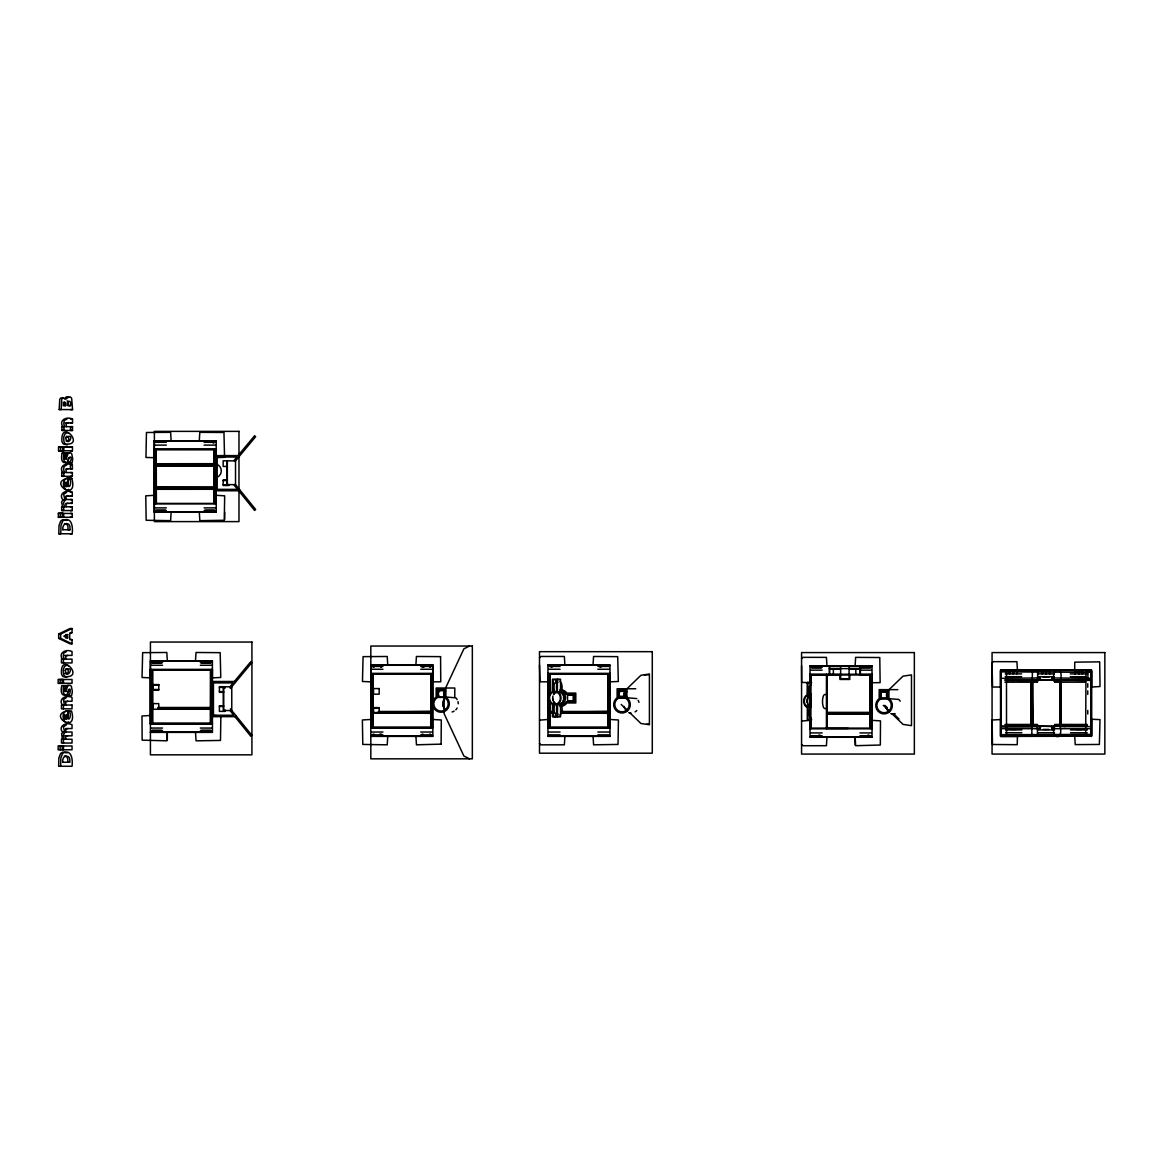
<?xml version="1.0" encoding="UTF-8"?>
<svg xmlns="http://www.w3.org/2000/svg" width="1163" height="1163" viewBox="0 0 1163 1163"><rect width="100%" height="100%" fill="white"/><g stroke="black" fill="none" stroke-linecap="round" stroke-linejoin="round"><path stroke-width="1.5" d="M199.28 440.762L199.818 432.331L223.965 432.491L224.561 457.321L216.202 457.684L216.202 440.762L154.199 440.762L154.214 457.684L145.957 457.466L146.451 432.491L170.612 432.331L171.121 440.762M195.529 732.385L196.053 740.831L220.49 740.438L220.868 716.001L213.992 715.478M195.486 660.933L196.024 652.487L220.17 652.661L220.766 677.491L212.407 677.84L212.407 660.933L150.42 660.933L150.42 677.84L142.046 677.491L142.656 652.661L166.818 652.487L167.327 660.933M199.324 512.229L199.832 520.661L224.285 520.268L224.663 495.831L216.231 495.307M224.692 519.279L224.692 512.229M440.573 656.644L440.762 681.809L432.825 681.838L432.825 664.916L370.823 664.916L370.823 681.838L362.463 681.489L363.074 656.644L387.221 656.484L387.744 664.916M415.932 736.383L416.456 744.814L441.126 744.131M415.903 664.916L416.427 656.484L440.573 656.644M432.825 664.916L432.825 673.377L370.634 673.377M539.501 664.916L540.025 681.809L547.962 681.838L547.962 664.916L609.964 664.916L609.964 681.838L618.323 681.489L617.713 656.644L593.566 656.484L593.043 664.916M593.072 736.383L593.595 744.814L618.033 744.436L618.425 719.984L609.979 719.461M801.569 665.803L801.67 682.376L811.57 682.826M810.03 682.725L810.03 665.803L872.032 665.803L810.03 665.803M855.139 745.032L855.139 737.269L855.663 745.701L880.333 745.032L880.493 720.871L872.046 720.348M855.11 665.803L855.634 657.371L879.78 657.531L880.129 682.637L872.032 682.725L872.032 665.803M1000.805 735.786L1000.892 670.15L1091.127 670.193L1090.763 672.301L1000.892 671.88M1009.44 671.225L1009.44 673.871L1009.6 671.225M1009.731 673.871L1009.731 671.225M1013.147 673.871L1013.147 671.225M1013.482 673.871L1013.482 671.225M1027.205 680.428L1028.412 680.428M1004.89 682.187L1037.251 682.187L1037.541 680.079L1032.032 679.992L1032.54 726.221L1032.264 680.413L1031.261 726.235L1031.247 680.413L1031.901 735.394L1037.541 735.394L1037.265 724.447L1004.919 724.447M1031.537 726.235L1032.235 680.079M1036.262 680.399L1035.492 680.079M1037.265 680.079L1085.937 680.457M1037.6 681.838L1037.687 671.24L1032.395 670.877L1031.872 726.235L1031.726 680.413M1040.42 678.305L1040.565 680.428L1040.071 677.956L1000.95 678.305M1042.31 673.886L1042.368 671.24M1042.513 673.886L1042.513 671.24M1045.915 673.886L1045.93 671.24M1046.264 673.886L1046.264 671.24M1049.608 673.886L1049.68 671.24M1049.753 673.886L1049.753 671.24M1051.294 680.428L1052.05 677.956L1091.17 678.32L1091.17 680.413L1051.192 680.079M1051.614 680.05L1051.701 678.32M1087.245 724.447L1054.899 724.447C1049.026 737.851 1063.869 742.561 1060.104 726.25M1054.521 681.838L1054.521 680.079C1069.8 682.012 1050.16 677.04 1054.87 682.187L1085.428 682.187M1085.937 680.384L1054.521 680.442C1049.898 666.85 1064.988 666.762 1060.162 680.428M1059.755 726.599L1059.813 680.079L1060.452 726.235L1006.213 726.192M1059.886 726.235L1060.031 680.413L1060.772 726.235L1060.438 680.079L1059.813 726.235L1059.886 680.064M1060.452 726.235L1060.874 680.413L1060.205 726.235L1060.031 680.413M1074.932 673.9L1074.932 671.269M1075.208 673.9L1075.208 671.269M1078.624 673.915L1078.624 671.269M1078.959 673.915L1078.959 671.269M1082.172 673.915L1082.317 671.269L1077.447 671.269M1082.462 673.915L1082.462 671.269M1091.257 736.484L1090.894 734.391L1001.023 734.696L1001.023 736.441L1091.635 736.179L1091.635 719.257L1099.994 719.606L1099.384 744.451L1075.237 744.611L1074.714 736.179M1091.33 670.862L1091.287 735.714L1091.272 670.935M58.339 517.302L58.354 513.305L62.439 513.319L62.424 517.317L58.339 517.302L63.645 517.215L63.66 513.435L58.354 513.305M58.557 450.837L58.557 446.839L62.642 446.854L62.628 450.851L58.557 450.837L62.628 450.851M58.804 533.73L60.796 533.73L60.97 525.574L62.569 521.387A7.487 5.292 90 0 1 64.997 519.628C72.557 518.044 72.891 528.947 72.164 533.802L58.804 533.73L58.979 525.574L60.578 521.387A7.487 5.292 -90 0 1 63.006 519.628L67.381 520.399M59.197 409.536L61.188 409.536L61.712 399.461A3.096 2.181 -90 0 1 63.195 397.862C67.309 400.944 65.68 397.455 69.911 396.845A4.303 3.038 -90 0 1 71.67 398.415L72.557 409.609L59.197 409.536L59.72 399.461A3.096 2.181 -90 0 1 61.203 397.862L63.354 398.357M60.331 517.302L60.345 513.305M60.549 450.837L60.563 446.839M65.695 506.777L72.251 506.806L72.237 510.586L61.668 510.528L61.683 506.748L64.619 506.763L63.456 503.157L64.954 499.93L63.674 494.377L66.713 492.254M65.811 472.541L72.368 472.571L72.353 476.35L61.784 476.292L61.784 472.512L64.735 472.527L63.631 469.779L64.038 466.465L66.8 464.953M65.957 426.661L72.513 426.69L72.499 430.47L61.93 430.412L61.93 426.632L64.881 426.647L63.776 423.899L64.183 420.584L66.945 419.073M62.933 529.703C62.017 526.461 64.794 521.896 68.399 524.077A4.012 2.835 -90 0 1 69.911 526.461L70.056 529.674L68.05 529.746L67.919 526.461A4.012 2.835 -90 0 0 66.407 524.077L64.503 523.554M63.863 446.97L63.849 450.75L61.857 450.75L72.426 450.808L72.44 447.028L61.872 446.97L72.44 447.028M64.11 454.021L64.401 453.105M66.931 486.556L65.201 484.142L66.945 481.991L66.931 486.556L64.924 486.556L64.939 481.991L64.198 482.136M65.695 405.553L65.521 402.732L64.43 401.86L63.282 405.538L65.695 405.553L63.703 405.553L63.34 402.311M69.954 463.005L71.946 463.005A10.656 7.53 -90 0 0 72.644 458.498L71.815 454.137A3.649 2.588 -90 0 0 70.332 452.698L68.21 453.25L66.146 459.065L65.433 457.103L66.393 453.105L62.221 453.09C61.305 456.027 60.68 463.208 65.317 462.729L66.029 462.205M71.946 463.005L67.687 462.99L68.777 457.713M67.076 490.234C60.229 487.617 63.543 474.242 71.859 478.516C78.532 503.477 46.709 481.526 68.559 478.269C66.495 493.185 72.92 484.608 69.649 478.502M64.227 453.09C63.296 456.027 62.686 463.208 67.323 462.729C70.332 450.488 73.981 461.391 67.687 462.99M70.056 529.746L62.715 529.717M70.492 405.582C72.368 399.679 65.739 399.97 67.643 405.567L70.492 405.582C66.509 407.094 70.056 401.293 67.061 400.886M70.231 517.273L72.222 517.273L72.237 513.479L61.654 513.435M70.274 503.346L72.266 503.346L72.28 499.552L65.724 499.523M70.289 496.092L72.295 496.092L72.295 492.283C66.436 489.012 57.874 493.766 62.962 499.93L64.954 499.93M72.382 464.982L70.391 464.982L70.376 468.791L72.382 468.791L72.382 464.982C66.64 461.885 58.223 466.247 62.744 472.527L61.784 472.512M70.521 422.91L72.528 422.91L72.528 419.102C66.785 416.005 58.368 420.366 62.889 426.647L61.93 426.632M1032.104 726.235L1032.322 680.413L1032.424 726.221M1031.261 726.235L1031.247 680.413L1031.421 726.235L1031.959 680.079L1037.672 680.05M443.801 692.683L444.222 696.23M624.226 693.424L624.226 694.893M880.74 694.311L880.74 695.779M1006.184 680.428L1038.007 680.428L1006.184 680.442M1054.143 726.206L1054.536 724.796M1040.449 728.329L1040.507 726.221L1000.965 726.235L1001.314 728.678L1040.085 728.678L1040.507 726.221L1055.263 726.584M624.269 692.741L624.662 696.971M880.856 694.5L881.176 692.218L887.267 692.218M886.41 694.5L886.729 692.218M443.917 691.418L444.135 695.459M443.932 692.348L444.222 690.589M624.371 693.104L624.662 691.331M167.327 740.148L167.327 732.385L166.803 740.831L142.148 740.148L141.988 716.001L150.42 715.478M539.501 657.865L540.911 656.455L564.36 656.484L564.884 664.916M539.501 720.173L547.962 719.461M801.569 658.752L802.979 657.342L826.428 657.371L826.951 665.803M801.569 721.06L810.03 720.348M992.097 720.028L992.475 744.48L1017.232 744.698L1017.436 736.441L1000.514 736.426L1000.529 719.519L992.097 720.028M1033.66 680.399L1034.401 680.428M64.561 690.066L65.826 685.748L67.948 685.181A3.649 2.588 -90 0 1 68.501 685.472M1019.544 680.428L1015.314 680.064M1023.425 680.428L1020.634 680.428M1025.984 680.428L1026.784 680.079M63.82 685.603C62.918 688.54 62.322 695.736 66.96 695.241C68.995 688.656 71.67 687.522 69.315 695.474M1010.996 680.064L1010.124 680.064M1012.813 680.428L1014.805 680.064M1023.92 680.428L1024.894 680.428M65.666 694.704L64.954 695.241C60.331 695.736 60.927 688.54 61.828 685.603L66 685.603L65.055 689.615L65.768 691.578L67.817 685.748L69.94 685.181A3.649 2.588 -90 0 1 71.423 686.621L72.266 690.967A10.656 7.53 -90 0 1 71.583 695.474C65.491 699.268 67.483 688.176 70.027 689.078M1037.672 680.093L1032.032 680.399L1031.901 726.235M67.89 717.905L67.963 712.89M441.111 744.131L441.286 719.984L432.854 719.461M63.718 686.533L64.009 685.603M444.891 689.528L463.877 648.852L469.518 646.047M64.706 398.647L66.087 396.932L67.919 396.845A4.303 3.038 -90 0 1 68.617 397.179M67.905 485.858L67.963 479.549M370.823 719.461L362.391 719.984L362.783 744.436L387.221 744.814L387.744 736.383M234.112 460.374L236.918 457.015L217.19 457.015L217.19 489.361L237.543 489.361L234.112 485.131M215.78 455.605L238.081 455.605L254.639 435.703L255.642 436.707L235.246 461.217M236.031 715.768L234.926 716.655L212.029 716.655L212.029 681.489L234.33 681.489L250.888 661.602L251.891 662.59L230.361 688.452L230.361 686.257L233.152 682.899L213.44 682.899L213.44 715.245L233.792 715.245L230.361 711.015M1088.103 670.862L1087.754 680.122M626.159 689.557L640.958 675.281L649.419 674.017L649.419 724.767L640.958 723.502L629.852 712.788M888.227 690.444L903.026 676.168L911.487 674.903L911.487 725.654L903.026 724.389L891.919 713.689M66.451 724.767L63.413 726.904L64.706 732.443L62.715 732.443L61.595 733.722L62.409 739.275M64.706 732.443L63.209 735.685L64.401 739.275L61.465 739.275L61.465 743.055L72.033 743.055L72.033 739.275L65.477 739.275M62.962 499.93L61.552 502.111L62.628 506.763L61.683 506.748M886.729 692.93L886.729 697.858M215.78 490.771L238.677 490.771L239.782 489.885M67.701 722.397L68.457 721.816M67.977 489.899L68.748 489.332M58.659 633.966L70.042 628.529L72.033 628.529L72.033 632.687L69.707 633.704L69.707 638.749L72.033 639.752L72.033 643.808L70.042 643.808L58.659 638.371L58.659 633.966L60.65 633.966L72.033 628.529M67.643 634.591L63.892 636.219L67.643 637.862L67.643 634.591L65.651 634.591L65.651 637.862L67.643 637.862M446.461 697.393L437.404 697.451A7.327 7.225 -90 0 0 435.485 708.514A7.327 7.225 -90 0 0 446.534 708.514A7.327 7.225 -90 0 0 444.615 697.451L444.484 689.426M625.665 698.149L618.382 698.207A7.327 7.225 -90 0 0 616.463 709.256A7.327 7.225 -90 0 0 627.526 709.256A7.327 7.225 -90 0 0 625.607 698.207L625.461 690.168M887.732 699.036L880.449 699.094A7.327 7.225 -90 0 0 878.53 710.157A7.327 7.225 -90 0 0 889.593 710.157A7.327 7.225 -90 0 0 887.674 699.094L887.529 691.055M556.263 692.145L552.498 692.392A6.309 5.466 -90 0 0 551.931 703.281L555.769 703.659M559.926 703.906L560.537 703.659A6.309 5.466 -90 0 0 561.729 702.743M811.062 707.089L809.884 706.421A6.309 5.466 -90 0 1 810.451 695.518L807.296 695.518A6.309 5.466 -90 0 0 806.729 706.421L811.062 707.089A5.641 2.82 -90 0 0 808.852 712.439A5.641 2.82 -90 0 0 810.945 717.891M557.382 716.844L557.615 704.356A7.051 6.106 -90 0 0 558.356 692.189L557.382 691.622L557.382 679.207M557.382 704.458L560.77 704.356A7.051 6.106 -90 0 0 561.511 692.189L557.382 691.622M66.204 441.111C69.649 441.722 69.664 435.747 66.218 436.329M67.352 710.986L71.554 710.986C78.357 735.816 46.346 714.256 68.254 710.767C66.233 725.697 72.629 717.077 69.344 710.986M644.404 674.918L649.419 674.656M66.756 677.375L63.064 676.561A5.234 3.707 -90 0 1 61.494 673.857C59.88 650.48 85.292 678.32 65.055 676.561A5.234 3.707 -90 0 1 63.485 673.857L63.267 669.815L64.401 666.588L66.742 665.062L68.413 665.876M67.178 444.891L63.485 444.048A5.234 3.707 -90 0 1 61.93 441.329C60.389 417.939 85.699 445.923 65.477 444.048A5.234 3.707 -90 0 1 63.921 441.329L63.703 437.288L64.852 434.075L67.192 432.549L68.879 433.392M67.28 710.767C61.537 711.116 61.886 721.264 66.8 722.746M66.451 651.571L63.674 653.112L63.296 656.426L64.401 659.159L61.465 659.159L61.465 662.939L72.033 662.939L72.033 659.159L65.477 659.159M66.451 697.466L63.427 699.646L64.401 705.04M1036.931 726.584L1040.856 726.206M64.75 655.438L72.033 655.38L72.033 651.571C66.276 648.503 57.874 652.908 62.409 659.159M67.774 655.38L65.564 656.223L65.957 659.159M64.75 701.318L72.033 701.26L72.033 697.466C66.276 694.384 57.874 698.789 62.409 705.04M67.774 701.26L65.564 702.103L65.957 705.04M65.23 422.939L72.528 422.91M68.268 422.881L66.058 423.71L66.422 426.647M68.123 468.762L65.913 469.59L66.276 472.527M64.692 735.859L72.033 735.83L72.033 732.021L63.95 732.021M67.745 735.83L65.564 736.557L65.957 739.275M67.745 728.561L65.564 729.288L65.957 732.021M67.977 503.317L65.797 504.044L66.175 506.763M68.006 496.063L65.826 496.775L66.204 499.509M1006.199 726.264L1038.007 726.206M1054.536 726.279L1087.71 726.206L1054.478 726.192M70.565 409.609L72.557 409.609M70.536 419.102L72.528 419.102M72.513 426.69L70.521 426.69L70.507 430.47L72.499 430.47M61.93 430.412L63.921 430.412L63.936 426.632L64.881 426.647M159.854 440.879L161.613 440.879M208.817 440.879L210.576 440.879M216.202 441.111L154.214 440.762M158.11 441.402L163.343 441.402M207.072 441.402L212.32 441.402M155.13 442.289L166.338 442.289M204.092 442.289L215.3 442.289M213.091 442.987L213.847 442.987M155.13 445.109L166.338 445.109M204.092 445.109L215.3 445.109M216.202 449.223L154.214 449.223L154.199 512.229L216.231 512.229L216.056 449.223M154.214 449.572L216.202 449.572M70.434 450.808L72.426 450.808M64.401 453.396L66.393 453.396M66.611 458.789L64.619 458.789L65.332 455.227L66.218 453.25L68.341 452.698A3.649 2.588 -90 0 1 68.893 453.003M67.687 462.67L69.678 462.67M156.423 463.746L214.021 463.674M156.423 463.863L214.021 463.863M156.423 464.139L214.021 464.11M156.423 464.43L214.021 464.459M156.423 465.389L214.021 465.389M156.423 465.636L214.021 465.752L156.423 465.854M227.381 466.45L223.151 466.45L223.151 460.81L235.522 460.882L235.522 484.622L227.163 484.622L227.163 460.882M70.376 472.571L72.368 472.571M61.784 476.292L63.776 476.292L63.791 472.512L64.735 472.527M70.362 476.35L72.353 476.35M67.658 478.502L71.859 478.516M67.658 478.894L69.649 478.894M227.381 479.854L223.151 479.854L223.151 485.494L228.791 485.494L228.791 484.506M223.151 480.566L227.381 480.566M223.151 484.797L228.791 484.797M156.423 487.093L214.021 487.123M214.021 487.573L156.423 487.573L214.021 487.66M156.423 487.922L214.021 487.835M156.423 488.489L214.021 488.504M156.423 488.576L214.021 488.751L156.423 488.838M156.423 489.201L214.021 489.085M156.423 489.318L214.021 489.289M70.303 492.283L72.295 492.283M154.214 495.307L145.768 495.831L146.16 520.268L170.612 520.661L171.135 512.229M70.289 499.552L72.28 499.552M154.214 503.419L216.202 503.419M154.214 503.768L216.202 503.768M70.26 506.806L72.251 506.806M155.13 507.882L166.338 507.882M204.092 507.882L215.3 507.882M155.929 509.99L165.524 509.99M204.906 509.99L214.486 509.99M61.668 510.528L63.66 510.528L63.674 506.748L64.619 506.763M70.245 510.586L72.237 510.586M155.13 510.702L166.338 510.702M204.092 510.702L215.3 510.702M158.11 511.589L163.343 511.589M207.072 511.589L212.32 511.589M154.214 511.865L216.202 511.865M70.245 513.479L72.237 513.479M70.173 533.802L72.164 533.802M70.042 632.687L72.033 632.687M58.659 638.371L60.65 638.371L72.033 643.808M70.042 639.752L72.033 639.752M150.42 661.282L212.407 660.933M154.316 661.573L159.564 661.573M203.278 661.573L208.526 661.573M151.335 662.445L162.544 662.445M200.298 662.445L211.506 662.445M152.135 663.157L161.73 663.157M201.112 663.157L210.692 663.157M151.335 665.265L162.544 665.265M200.298 665.265L211.506 665.265M370.823 665.265L432.825 665.265M609.964 665.265L547.962 664.916M374.719 665.556L379.967 665.556M423.695 665.556L428.929 665.556M551.858 665.556L557.106 665.556M600.835 665.556L606.068 665.556M371.738 666.443L382.947 666.443M420.715 666.443L431.924 666.443M548.878 666.443L560.086 666.443M597.855 666.443L609.049 666.443M813.926 666.443L819.174 666.443M840.631 666.443L829.626 666.443L829.626 674.264M849.092 666.443L860.082 666.443L860.082 674.264M862.902 666.443L868.136 666.443M373.192 667.14L373.963 667.14M380.737 667.14L381.493 667.14M422.169 667.14L423.914 667.14M429.699 667.14L430.47 667.14M551.102 667.14L552.091 667.14M600.064 667.14L601.053 667.14M810.945 667.329L822.154 667.329M859.922 667.329L871.116 667.329M811.759 668.042L821.34 668.042M860.722 668.042L870.317 668.042M829.35 668.623L860.373 668.623M829.626 668.914L840.631 668.914M849.092 668.914L860.082 668.914M371.738 669.263L382.947 669.263M420.715 669.263L431.924 669.263M548.878 669.263L560.086 669.263M597.855 669.263L609.049 669.263M150.42 669.743L212.407 669.743M1017.131 670.164L1074.874 670.193M211.564 670.092L151.306 670.092L151.306 723.226L211.564 723.226M810.945 670.15L822.154 670.15M859.922 670.15L871.116 670.15M1011.97 671.225L1015.183 671.225M1046.22 671.24L1048.866 671.24M370.823 673.726L432.825 673.726M547.962 673.726L609.964 673.726M1005.312 673.871L1021.623 673.871M1037.585 673.886L1054.405 673.886M1070.28 673.9L1087.1 673.915M431.967 674.089L371.724 674.089L371.724 727.224L431.967 727.224M609.107 674.089L548.863 674.089L548.863 727.224L609.107 727.224M810.03 674.613L841.053 674.613M859.195 674.613L872.032 674.613M810.931 674.976L871.174 674.976L871.174 728.111L810.931 728.111M1005.312 676.692L1021.623 676.692M1037.585 676.706L1054.405 676.706M1070.28 676.721L1085.675 676.735M1010.385 677.215L1016.026 677.215M1043.167 677.229L1048.808 677.229M1075.877 677.259L1081.517 677.259M61.465 679.497L72.033 679.497L72.033 683.277L61.465 683.277M559.926 679.701L553.108 679.701L553.108 692.145M1004.541 680.035L1040.798 680.079M1085.922 680.093L1054.463 680.457M1006.184 680.093L1087.579 680.05M811.57 682.332L807.296 682.332L807.064 694.82A7.051 6.106 -90 0 0 806.322 707.002L807.296 707.569L807.296 719.984L811.57 719.984M807.296 683.044L810.451 683.044M153.123 685.269L158.764 685.269M64.009 685.908L66 685.908M219.4 687.406L225.041 687.406M635.768 688.758L617.131 688.758L617.131 697.771L616.099 698.57A8.461 8.33 -90 0 0 616.099 710.535A8.461 8.33 -90 0 0 627.889 710.535A8.461 8.33 -90 0 0 627.889 698.57L626.857 697.771L626.857 688.758M153.123 689.499L158.764 689.499M444.673 689.426L437.535 689.426L437.535 697.393M897.836 689.644L879.199 689.644L879.199 698.658L878.167 699.457A8.461 8.33 -90 0 0 878.167 711.422A8.461 8.33 -90 0 0 889.957 711.422A8.461 8.33 -90 0 0 889.957 699.457L888.925 698.658L888.925 689.644M625.665 690.168L618.527 690.168L618.527 698.149M445.56 690.589L438.669 690.589L438.364 695.401M887.732 691.055L880.595 691.055L880.595 699.036M64.241 691.287L66.233 691.287M445.56 691.302C435.529 686.315 435.645 701.1 445.56 696.23M626.712 691.331L619.109 691.331L618.672 694.893M219.4 691.636L223.63 691.636M626.712 692.043C615.852 686.824 615.561 702.103 626.712 696.971M223.63 692.334L219.4 692.334L219.4 686.693L225.041 686.693L225.041 688.103M827.14 694.485L824.814 694.485A7.051 2.326 -90 0 0 822.503 701.536A7.051 2.326 -90 0 0 824.814 708.587L827.14 708.587M67.323 695.154L69.315 695.154M626.712 696.274L619.109 696.274L618.818 695.212M445.865 688.016L445.865 697.015L455.823 697.829A8.461 8.33 -90 0 1 457.146 699.574M626.857 697.771L636.801 698.57M887.267 697.858L881.176 697.858L880.856 695.59M888.925 698.658L898.868 699.457A8.461 8.33 -90 0 1 900.191 701.202M223.63 705.752L219.4 705.752L219.4 711.393L225.041 711.393L225.041 709.982M219.4 706.45L223.63 706.45M810.451 706.799L810.596 694.355M158.037 707.482L210.227 707.482M158.037 708.005L210.227 708.049M373.541 708.311L379.182 708.311M158.037 708.732L210.227 708.689M152.629 709.256L210.227 709.256M378.44 711.48L430.644 711.48L378.44 712.047M550.186 711.48L553.777 711.48M560.988 711.48L607.769 711.48L560.988 712.047M550.186 712.047L553.777 712.003M826.646 712.367L869.837 712.367M373.541 712.541L379.182 712.541M373.047 712.73L430.644 713.355M550.186 712.73L553.777 712.686M560.988 712.686L607.769 713.355M373.047 713.253L430.644 713.253M550.186 713.253L553.777 713.253M560.988 713.253L607.769 713.253M826.646 713.573L869.837 713.617M826.646 714.14L869.837 714.14M552.498 716.146L555.652 716.844M559.926 716.35L553.108 716.35L553.108 703.949M66.64 719.068L64.91 716.655L66.64 714.504L66.64 719.068L64.648 719.068L64.648 714.504M811.57 719.49L807.907 719.49L807.907 707.089M150.42 723.575L212.407 723.575M212.407 723.938L150.216 723.938L150.216 669.379L212.407 669.379L212.407 682.303M646.773 724.142L649.419 724.142M1063.636 726.206L1064.945 726.57M1065.337 726.206L1066.166 726.206M1067.241 726.206L1068.216 726.206M1068.652 726.206L1071.501 726.206M1072.533 726.206L1076.822 726.206M1077.331 726.206L1079.322 726.206M1081.125 726.206L1082.099 726.206M1031.537 726.584L1000.965 726.599L1040.449 726.57M1060.656 726.584L1091.199 726.599M370.823 727.573L432.825 727.573M547.962 727.573L609.964 727.573M370.634 727.922L432.825 727.922M547.758 727.922L609.964 727.922M151.335 728.053L162.544 728.053M200.298 728.053L211.506 728.053M65.753 728.561L72.033 728.561L72.033 724.767C66.146 721.525 57.598 726.308 62.715 732.443M810.03 728.46L811.265 728.46M826.544 728.46L848.307 728.46M872.032 728.46L871.203 728.46L871.291 674.613M810.03 728.808L872.032 728.808M1010.632 729.39L1016.273 729.39M1043.327 729.405L1048.968 729.405M1076.109 729.419L1081.75 729.419M1005.559 729.913L1021.855 729.913M1037.745 729.928L1054.565 729.928M1070.512 729.942L1087.289 729.942M152.135 730.16L161.73 730.16M201.112 730.16L210.692 730.16M151.335 730.873L162.544 730.873M200.298 730.873L211.506 730.873M154.316 731.745L159.564 731.745M203.278 731.745L208.526 731.745M150.42 732.036L212.407 732.036M371.738 732.036L382.947 732.036M420.715 732.036L431.924 732.036M548.878 732.036L560.086 732.036M597.855 732.036L609.049 732.036M150.42 732.385L212.436 732.385L212.436 715.478M1005.559 732.734L1021.855 732.734M1037.745 732.748L1054.565 732.748M1070.512 732.763L1087.289 732.763M810.945 732.923L822.154 732.923M859.922 732.923L871.116 732.923M373.192 734.158L373.963 734.158M379.749 734.158L381.493 734.158M422.169 734.158L422.925 734.158M429.699 734.158L430.47 734.158M371.738 734.856L382.947 734.856M420.715 734.856L431.924 734.856M548.878 734.856L560.086 734.856M597.855 734.856L609.049 734.856M818.956 735.045L819.944 735.045M867.918 735.045L868.906 735.045M1027.394 735.598L1075.586 735.627M374.719 735.743L379.967 735.743M423.695 735.743L428.929 735.743M551.858 735.743L557.106 735.743M600.835 735.743L606.068 735.743M810.945 735.743L822.154 735.743M859.922 735.743L871.116 735.743M1001.023 736.092L1091.257 736.15M370.823 736.034L432.825 736.034M547.962 736.034L609.964 736.034M1045.101 736.106L1047.209 736.106M370.823 736.383L432.854 736.383L432.68 673.377M813.926 736.63L819.174 736.63M862.902 736.63L868.136 736.63M810.03 736.92L872.032 736.92M61.465 745.963L72.033 745.963L72.033 749.742L58.15 749.844L58.15 745.846L62.235 745.846L62.235 749.844M62.569 762.245L69.896 762.245L69.751 758.959A4.012 2.835 -90 0 0 68.239 756.575C64.605 754.424 61.857 758.988 62.773 762.245M1000.892 670.499L1091.127 670.542M1005.85 671.007L1009.411 671.007M1025.475 671.022L1029.051 671.022M1051.701 680.064L1091.17 680.137M1060.234 680.064L1054.579 680.428M58.557 446.839L62.642 446.854M62.221 453.09L66.393 453.105M66.131 468.762L72.382 468.791M66.015 496.063L72.295 496.092M65.986 503.317L72.266 503.346M61.654 517.215L72.222 517.273M64.343 756.052L66.233 756.575A4.012 2.835 -90 0 1 67.745 758.959L67.905 762.245M65.768 668.827C70.1 668.463 68.413 675.601 64.459 673.406M469.518 758.828L463.877 756.008L444.135 713.719L444.135 697.916M1099.398 661.863L1074.743 662.154L1074.699 670.092L1091.621 670.121L1091.592 687.042L1100.024 686.533L1099.689 662.096M554.678 703.862L555.652 704.429M67.207 752.897L62.817 752.141A7.487 5.292 -90 0 0 60.403 753.915L58.819 758.116L58.659 766.272L72.033 766.272C72.731 761.431 72.368 750.513 64.808 752.141A7.487 5.292 -90 0 0 62.395 753.915L60.81 758.116L60.65 766.272M445.865 697.015L446.897 697.829A8.461 8.33 -90 0 1 446.897 709.793A8.461 8.33 -90 0 1 435.122 709.793A8.461 8.33 -90 0 1 435.122 697.829L436.154 697.015L436.154 688.016L454.791 688.016L454.791 697.015M886.729 697.16L886.41 695.59M624.662 696.274L624.371 695.212M238.081 455.605L239.171 456.507M234.33 681.489L235.42 682.39M884.839 705.36L887.413 707.845M893.853 714.053L898.999 719.01M883.284 705.36L889.462 711.305M621.216 704.473L627.395 710.419M1051.715 728.329L1051.57 726.206L1052.079 728.678L1090.85 728.678L1091.199 726.235M235.246 484.288L255.642 509.452L254.639 510.455L238.677 490.771M230.361 708.776L251.891 735.336L250.888 736.339L234.926 716.655M1000.878 735.714L1000.863 670.935M1059.042 734.9L1058.417 736.499M801.569 744.32L802.979 745.73L826.428 745.701L826.951 737.269M539.501 743.433L540.911 744.843L564.36 744.814L564.884 736.383M1060.671 680.413L1060.772 726.235M1031.363 680.413L1031.465 726.235M1087.754 683.684L1087.754 687.26M1087.754 690.822L1087.754 694.384M1087.768 710.419L1087.768 713.98M1060.249 680.413L1060.249 726.235M1037.629 724.796L1037.629 726.206M871.887 674.264L871.887 728.808M871.669 674.613L871.669 728.46M870.593 674.613L870.549 728.46L869.924 674.613M870.04 674.613L870.04 728.46M860.373 666.166L860.373 674.264M855.823 668.914L855.823 674.264M849.79 674.976L849.79 679.454L839.919 679.454L839.919 674.976M849.092 666.166L849.092 678.741L840.631 678.741L840.631 666.166M833.377 668.914L833.377 674.264M829.35 666.166L829.35 674.264M827.14 674.976L827.14 728.111M826.428 674.264L826.428 728.808M811.178 694.355L811.178 706.93M811.018 674.613L810.858 728.46L810.858 719.49M810.858 674.613L810.771 683.597M810.844 694.355L810.858 706.93M810.393 674.613L810.538 683.597M810.451 719.286L810.524 728.46M810.218 674.264L810.218 728.808M810.03 683.597L810.03 674.264L872.032 674.264L872.046 737.269L810.03 737.269L810.03 719.49M810.044 694.355L810.117 706.93M807.907 682.826L807.907 695.285M609.645 673.726L609.703 727.573M609.485 673.726L609.485 727.573M609.208 673.726L609.179 727.573M608.976 673.726L608.976 727.573M607.973 673.726L607.856 727.573M560.537 691.622L560.537 679.207L552.498 679.207L552.28 691.694A7.051 6.106 -90 0 0 551.524 703.862L552.498 704.429L552.498 716.844L560.537 716.844L560.537 704.458M556.772 679.701L556.772 692.101L557.949 692.77A6.309 5.466 -90 0 1 557.382 703.659L556.772 716.35M556.263 679.701L556.263 683.248M556.263 712.803L556.263 716.35M550.186 673.726L550.186 695.27M550.186 700.649L550.186 727.573M550.07 673.726L550.07 695.343M549.983 700.649L550.099 727.573M548.224 673.726L548.325 727.573M548.151 673.377L548.151 727.922M432.621 673.726L432.621 702.452M432.52 706.028L432.52 727.573M432.316 673.726L432.345 702.452M432.156 706.028L432.345 727.573M432.04 673.726L432.069 727.573M431.429 673.726L431.4 727.573M430.833 673.726L430.717 727.573M379.182 713.253L379.182 707.613L373.541 707.613L373.541 713.253M373.047 673.726L373.047 727.573M372.858 673.726L372.843 727.573M372.785 673.726L372.785 727.573M371.579 673.726L371.564 727.573M371.186 673.726L371.331 727.573M371.012 673.377L371.012 727.922M227.337 460.882L227.337 484.622M223.587 686.781L223.587 710.52M215.896 449.572L215.955 503.419M215.78 503.477L215.78 449.5L154.679 449.5L154.679 503.477M215.388 449.572L215.373 503.419M214.777 449.572L214.821 503.419M214.472 449.572L214.559 503.419M214.297 449.572L214.21 503.419M214.021 449.572L213.992 503.419M212.262 669.379L212.262 723.938M211.666 669.743L211.593 723.575M210.416 669.743L210.299 723.575M158.764 709.256L158.764 703.615L153.123 703.615L153.123 709.256M156.205 449.572L156.394 503.419M155.638 449.572L155.624 503.419M155.013 503.419L155.042 449.572L154.766 503.419M152.629 669.743L152.629 723.575M152.44 669.743L152.455 723.575M151.888 669.743L151.844 723.575M63.456 659.159L63.456 662.939M63.456 679.497L63.456 683.277M63.456 705.04L63.456 708.819M63.456 739.275L63.456 743.055M63.456 745.963L63.456 749.742M60.65 633.966L60.65 638.371M60.142 679.381L60.142 683.379M60.142 745.846L60.142 749.844M810.887 695.707A5.641 2.82 -90 0 1 808.808 690.27A5.641 2.82 -90 0 1 810.887 684.818M809.477 707.002A7.051 6.106 -90 0 1 807.398 704.255M806.904 702.51A7.051 6.106 -90 0 1 807.122 698.861M807.834 697.219A7.051 6.106 -90 0 1 810.218 694.82M889.375 711.785A7.327 7.225 -90 0 1 886.002 707.337M895.132 713.602A8.461 8.33 -90 0 1 890.829 713.602M888.983 711.175A7.065 7.065 0 0 1 886.671 708.354M561.031 691.171A7.065 7.065 0 0 1 559.708 704.749M557.615 714.751A5.641 2.82 -90 0 1 554.082 710.041A5.641 2.82 -90 0 1 556.873 703.659M560.057 703.862A5.641 2.82 -90 0 1 562.136 709.299A5.641 2.82 -90 0 1 560.057 714.751M557.906 714.184A5.641 2.82 -90 0 1 556.525 708.572A5.641 2.82 -90 0 1 558.589 703.862M556.83 692.77A5.641 2.82 -90 0 1 554.039 686.388A5.641 2.82 -90 0 1 557.557 681.678M559.999 681.678A5.641 2.82 -90 0 1 562.092 687.129A5.641 2.82 -90 0 1 559.999 692.581M559.272 692.77A5.641 2.82 -90 0 1 558.545 692.581M557.862 692.014A5.641 2.82 -90 0 1 557.862 682.245M561.104 692.77A6.309 5.466 -90 0 1 562.979 695.212M563.444 696.768A6.309 5.466 -90 0 1 563.546 698.411M563.285 700.024A6.309 5.466 -90 0 1 562.659 701.507M555.085 703.281A6.309 5.466 -90 0 1 552.919 696.026M553.544 694.558A6.309 5.466 -90 0 1 555.652 692.392M560.014 705.36A7.327 7.327 0 0 0 566.352 701.696L574.391 701.551L574.391 694.5L566.352 694.355A7.327 7.327 0 0 0 560.014 690.691M554.824 703.208A7.327 7.327 0 0 1 553.661 701.696M552.934 699.922A7.327 7.327 0 0 1 552.672 698.033M553.661 694.355A7.327 7.327 0 0 1 554.824 692.843M560.014 706.479A8.461 8.461 0 0 0 565.988 704.008L566.788 702.961L575.801 702.961L575.801 693.09L566.788 693.09L565.988 692.043A8.461 8.461 0 0 0 560.014 689.572M627.308 710.898A7.327 7.225 -90 0 1 623.935 706.45M638.124 700.315A8.461 8.33 -90 0 1 638.967 702.365M636.801 710.535A8.461 8.33 -90 0 1 635.085 711.872M630.913 713.006A8.461 8.33 -90 0 1 628.761 712.715M626.915 710.288A7.065 7.065 0 0 1 625.578 709.037M443.612 706.726A7.065 7.065 0 0 1 443.074 704.967M443.423 701.333A7.065 7.065 0 0 1 444.295 699.704M444.818 708.994A7.327 7.225 -90 0 1 444.818 698.629M457.975 701.623A8.461 8.33 -90 0 1 458.266 703.804M457.146 708.034A8.461 8.33 -90 0 1 455.823 709.793M454.093 711.131A8.461 8.33 -90 0 1 452.087 711.974M216.725 464.241A7.065 7.065 0 0 1 217.176 477.281M992.068 663.055L992.562 687.013L1000.5 687.042L1000.514 670.121L1017.436 670.15L1016.927 661.703L993.478 661.645L992.068 663.07M1016.825 671.225L1016.825 673.871L1016.971 671.225M1060.903 680.413L1060.889 726.235L1060.874 680.413M65.23 670.251C67.134 681.489 75.682 663.855 65.23 670.251M65.666 437.739C67.541 448.991 76.147 431.4 65.666 437.739M1006.518 735.423L1000.543 735.786L1000.5 670.935L1006.475 671.284L1006.518 735.423M1085.98 670.862L1085.66 735.365L1091.635 735.714L1091.606 670.862L1085.98 670.862M238.982 431.371L154.388 431.371L154.388 521.606L238.982 521.606L238.982 431.371M214.021 465.026L156.423 465.04L214.021 465.055M251.92 642.049L150.42 642.049L150.42 754.831L251.92 754.831L251.92 642.049M472.338 646.047L370.823 646.047L370.823 758.828L472.338 758.828L472.338 646.047M652.283 651.673L539.501 651.673L539.501 753.188L652.283 753.188L652.283 651.673M914.351 652.574L801.569 652.574L801.569 754.075L914.351 754.075L914.351 652.574M1104.85 652.574L992.068 652.574L992.068 754.075L1104.85 754.075L1104.85 652.574M609.964 673.377L547.758 673.377L547.962 736.383L609.994 736.383L609.964 673.377M62.235 679.381L58.15 679.381L58.15 683.379L62.235 683.379L62.235 679.381M158.764 684.571L153.123 684.571L153.123 690.211L158.764 690.211L158.764 684.571M231.771 686.781L223.412 686.781L223.412 710.52L231.771 710.52L231.771 686.781M379.182 688.569L373.541 688.569L373.541 694.195L379.182 694.195L379.182 688.569M573.199 695.212L567.559 695.212L567.559 700.838L573.199 700.838L573.199 695.212M72.033 705.04L61.465 705.04L61.465 708.819L72.033 708.819L72.033 705.04M869.837 712.89L826.646 712.89L869.837 712.934M1032.54 726.221L1032.526 680.413L1032.54 726.221M608.569 727.573L608.569 673.726L608.525 727.573M210.983 723.575L211.012 669.743L210.939 723.575M155.944 503.419L155.958 449.572L155.915 503.419"/></g></svg>
